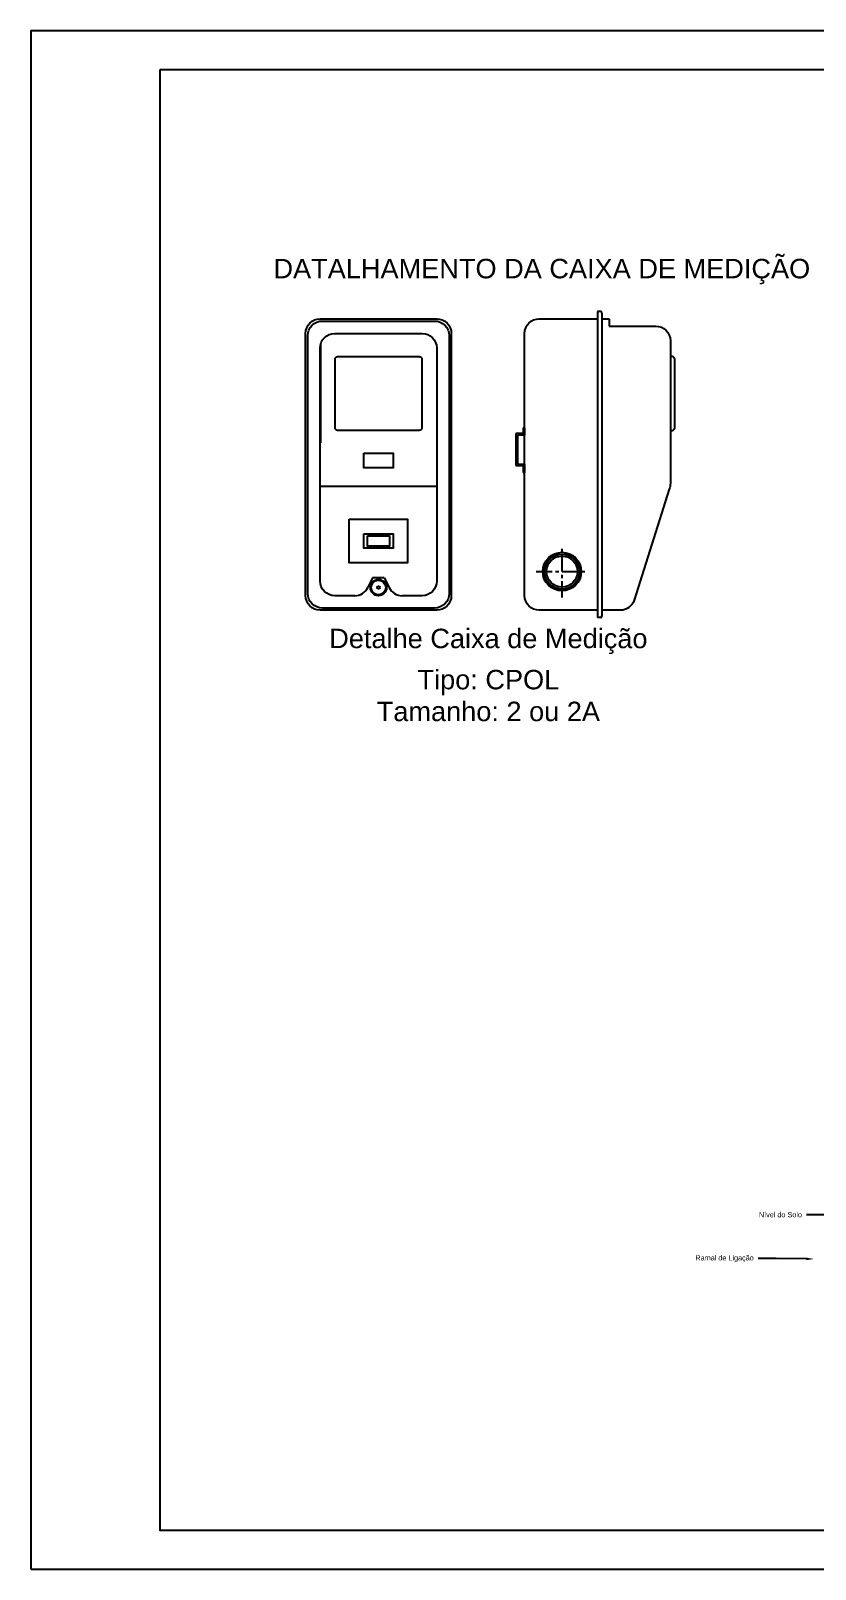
# Model space of a CAD drawing. Header units: millimetres. Extents: x 100 to 940, y 100 to 694.
# Drawn here: x 100 to 403, y 100 to 694 of the extents above; entities that cross this region are included whole.
import ezdxf
from ezdxf import colors
from ezdxf.entities.mleader import LeaderData, LeaderLine
from ezdxf.enums import TextEntityAlignment as Align
from ezdxf.math import Vec2, Vec3

# ---------------------------------------------------------------- set-up
doc = ezdxf.new("R2010")
doc.units = ezdxf.units.MM
doc.linetypes.add('CENTER', pattern=[2, 1.25, -0.25, 0.25, -0.25])
doc.layers.add('TXT', color=2, linetype='Continuous')
doc.styles.add('Annotative', font='arial.ttf')
doc.styles.add('Notes', font='arial.ttf', dxfattribs={"height": 3})

msp = doc.modelspace()

# ---------------------------------------------------------------- linework, layer by layer
at = {"linetype": 'Continuous'}
for p, q in [((318.819, 585.539), (318.819, 467.414)), ((319.944, 585.539), (318.819, 585.539)), ((320.507, 584.977), (320.507, 467.977)), ((320.507, 582.727), (323.319, 582.727)), ((323.319, 582.727), (323.319, 579.914)), ((290.132, 540.685), (290.132, 538.435)), ((290.132, 540.685), (290.694, 540.685)), ((290.694, 540.685), (290.694, 537.872)), ((290.132, 538.435), (287.319, 538.435)), ((287.319, 538.435), (287.319, 526.06)), ((290.694, 537.872), (287.882, 537.872)), ((287.882, 537.872), (287.882, 526.622)), ((256.746, 526.477), (256.746, 509.602)), ((287.319, 526.06), (290.132, 526.06)), ((287.882, 526.622), (290.694, 526.622)), ((290.132, 526.06), (290.132, 523.438)), ((290.132, 523.438), (290.694, 523.438)), ((290.694, 526.622), (290.694, 523.438)), ((256.746, 518.039), (211.746, 518.039)), ((231.996, 482.683), (230.169, 478.985)), ((236.496, 482.683), (231.996, 482.683)), ((236.496, 482.683), (238.323, 478.985)), ((319.944, 467.414), (318.819, 467.414))]:
    msp.add_line(p, q, dxfattribs=at)
for p, q in [((211.925, 572.883), (211.925, 553.899)), ((211.925, 553.899), (211.925, 534.914))]:
    msp.add_line(p, q)
at = {"linetype": 'CENTER', "ltscale": 5}
for p, q in [((305.114, 475.156), (305.114, 495.156)), ((295.114, 485.156), (315.114, 485.156))]:
    msp.add_line(p, q, dxfattribs=at)
for points in [[(100, 100), (940, 100), (940, 693.939), (100, 693.939)], [(150, 679), (925, 679), (925, 115), (150, 115)]]:
    msp.add_lwpolyline(points, close=True)
at = {"linetype": 'Continuous'}
for points in [[(211.746, 582.727), (256.746, 582.727, -0.4142136), (262.371, 577.102), (262.371, 475.852, -0.4142136), (256.746, 470.227), (211.746, 470.227, -0.4142136), (206.121, 475.852), (206.121, 577.102, -0.4142136)], [(212.59, 581.883), (255.902, 581.883, -0.4142136), (261.527, 576.258), (261.527, 476.696, -0.4142136), (255.902, 471.071), (212.59, 471.071, -0.4142136), (206.965, 476.696), (206.965, 576.258, -0.4142136)]]:
    msp.add_lwpolyline(points, format="xyb", close=True, dxfattribs=at)
for points in [[(318.819, 470.227), (296.319, 470.227, -0.4142136), (290.694, 475.852), (290.694, 577.102, -0.4142136), (296.319, 582.727), (318.819, 582.727)], [(225.126, 475.852), (217.371, 475.852, -0.4142136), (211.746, 481.477), (211.746, 571.477, -0.4142136), (217.371, 577.102), (251.121, 577.102, -0.4142136), (256.746, 571.477), (256.746, 481.477, -0.4142136), (251.121, 475.852), (243.366, 475.852)], [(323.319, 579.914), (341.319, 579.914, -0.4142136), (346.944, 574.289), (346.944, 519.152, -0.0979633), (346.52, 517.011), (332.997, 474.159, -0.3272633), (327.633, 470.227), (320.507, 470.227)]]:
    msp.add_lwpolyline(points, format="xyb", dxfattribs=at)
for points in [[(320.507, 582.727), (323.319, 582.727)], [(327.257, 470.227), (320.507, 470.227)]]:
    msp.add_lwpolyline(points, dxfattribs=at)
msp.add_lwpolyline([(218.483, 568.137), (250.01, 568.137, -0.4142136), (251.01, 567.137), (251.01, 540.661, -0.4142136), (250.01, 539.661), (218.483, 539.661, -0.4142136), (217.483, 540.661), (217.483, 567.137, -0.4142136)], format="xyb", close=True)
msp.add_lwpolyline([(346.944, 568.137), (346.944, 539.661)])
msp.add_lwpolyline([(346.944, 539.661), (347.617, 539.661, 0.4142136), (348.617, 540.661), (348.617, 567.137, 0.4142136), (347.617, 568.137), (346.944, 568.137)], format="xyb")
for points in [[(228.621, 530.831), (239.871, 530.831), (239.871, 525.206), (228.621, 525.206)], [(222.996, 505.383), (245.496, 505.383), (245.496, 488.508), (222.996, 488.508)], [(228.621, 499.758), (239.871, 499.758), (239.871, 494.133), (228.621, 494.133)], [(230.027, 498.914), (238.465, 498.914), (238.465, 494.977), (230.027, 494.977)]]:
    msp.add_lwpolyline(points, close=True, dxfattribs=at)
for radius in [7.434, 6.745, 5.979]:
    msp.add_circle((305.114, 485.156), radius, dxfattribs=at)
for radius in [3.126, 2.818, 0.497]:
    msp.add_circle((234.246, 478.978), radius)
for centre, radius, start, end in [((319.944, 584.977), 0.562, 0, 90), ((225.126, 481.477), 5.625, 270, 333.708201), ((243.366, 481.477), 5.625, 206.291799, 270), ((319.944, 467.977), 0.562, 270, 0)]:
    msp.add_arc(centre, radius, start, end, dxfattribs=at)

# ---------------------------------------------------------------- texts
at = {"layer": 'TXT', "color": 7, "style": 'Annotative'}
for s, p in [('DATALHAMENTO DA CAIXA DE MEDIÇÃO ', (298.778, 598.38)), ('Detalhe Caixa de Medição', (276.684, 455.593)), ('Tipo: CPOL', (276.684, 439.699)), ('Tamanho: 2 ou 2A', (276.684, 427.423))]:
    msp.add_text(s, height=7.5, dxfattribs=at).set_placement(p, align=Align.CENTER)

# ---------------------------------------------------------------- leaders
at = {"linetype": 'Continuous'}
ml = msp.add_multileader_mtext('Standard', dxfattribs=at)
ml.set_content('Nível do Solo', color=256, style='Notes')
ml.set_leader_properties()
ml.build(insert=Vec2(0, 0))
ml.multileader.update_dxf_attribs({"dogleg_length": 7, "arrow_head_size": 3})
ctx = ml.context
ctx.base_point, ctx.char_height, ctx.arrow_head_size, ctx.plane_origin = Vec3(379.151, 236.854), 2, 3, Vec3(412.897, 227.246)
notes = []
notes.append((ctx, [(0, (1, 1, 0), (406.452, 236.854), (-1, 0), 7, [(0, [(412.897, 227.246)], 0, [])])]))
ctx.mtext.insert, ctx.mtext.flow_direction = Vec3(381.151, 237.871), 5
ml = msp.add_multileader_mtext('Standard', dxfattribs=at)
ml.set_content('Ramal de Ligação', color=256, style='Notes')
ml.set_leader_properties()
ml.build(insert=Vec2(0, 0))
ml.multileader.update_dxf_attribs({"dogleg_length": 7, "arrow_head_size": 3})
ctx = ml.context
ctx.base_point, ctx.char_height, ctx.arrow_head_size, ctx.plane_origin = Vec3(354.633, 219.921), 2, 3, Vec3(405.735, 210.313)
notes.append((ctx, [(0, (1, 1, 0), (387.831, 219.921), (-1, 0), 7, [(0, [(402.417, 219.782)], 0, [])])]))
ctx.mtext.insert, ctx.mtext.flow_direction = Vec3(356.633, 221.215), 5
for ctx, leaders in notes:
    for number, flags, end, landing, length, lines in leaders:
        leader = LeaderData()
        leader.index, (leader.has_last_leader_line, leader.has_dogleg_vector, leader.attachment_direction) = number, flags
        leader.last_leader_point, leader.dogleg_vector, leader.dogleg_length = Vec3(end), Vec3(landing), length
        for number, points, colour, breaks in lines:
            line = LeaderLine()
            line.index, line.vertices, line.color, line.breaks = number, Vec3.list(points), colors.encode_raw_color(colour), breaks
            leader.lines.append(line)
        ctx.leaders.append(leader)

doc.saveas('drawing.dxf')
